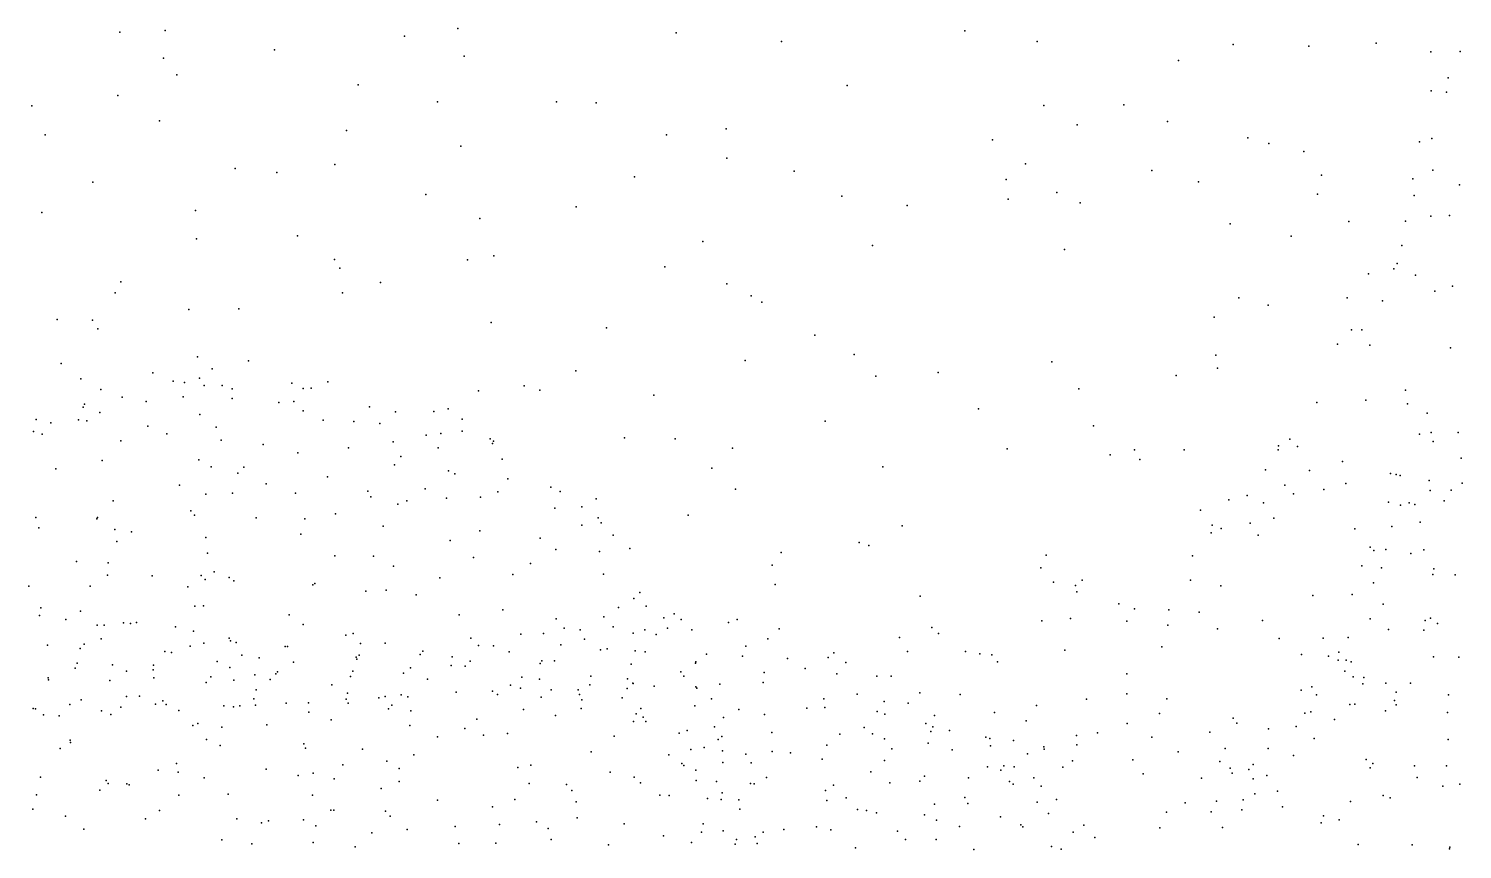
# Model space of a CAD drawing. Header units: metres. Extents: x -24.3 to 24.3, y -27.7 to 27.7.
# Drawn here: x 2.864 to 5.881, y 1.74 to 3.468 of the extents above; entities that cross this region are included whole.
import ezdxf

# ---------------------------------------------------------------- set-up
doc = ezdxf.new("R2010")
doc.units = ezdxf.units.M

msp = doc.modelspace()

# ---------------------------------------------------------------- linework, layer by layer
for p in [(3.0557, 3.4605, -26.6696), (3.1515, 3.4635, -7.0654), (3.6547, 3.4519, -5.689), (3.7675, 3.4676, 25.1946), (4.2269, 3.4586, -10.6556), (4.4483, 3.4409, -4.2345), (4.8345, 3.4627, -13.7506), (4.9863, 3.4404, 25.1142), (3.3811, 3.4229, -8.4855), (3.7809, 3.41, -2.8743), (5.3987, 3.4345, -26.2908), (5.5581, 3.4304, -13.0684), (5.6995, 3.4372, 25.0088), (5.8148, 3.4186, 19.5857), (5.8768, 3.4196, 21.1679), (3.1477, 3.4054, -7.4948), (5.2838, 3.4007, 25.0582), (3.176, 3.3705, -7.8744), (3.5578, 3.3493, -8.8779), (5.8512, 3.3639, 20.1065), (3.0515, 3.3272, -13.8419), (4.5863, 3.3478, -2.6478), (5.8153, 3.3364, -3.0795), (5.8476, 3.3337, 20.7211), (2.8709, 3.3052, 25.632), (3.7244, 3.3132, -9.2107), (3.9752, 3.3137, -9.8715), (4.0586, 3.3111, -2.8114), (5.0004, 3.3059, -3.6914), (5.169, 3.3073, -2.3719), (3.1393, 3.2732, 25.3845), (5.0709, 3.2653, -12.1982), (5.2605, 3.2724, -12.4834), (2.8987, 3.2439, -3.1894), (3.5332, 3.2534, -6.0419), (4.2065, 3.2441, 25.0925), (4.3318, 3.2566, -4.5145), (4.8923, 3.2333, -2.5419), (5.4296, 3.2378, -12.7749), (5.791, 3.2294, -2.0585), (5.8172, 3.2367, 20.5143), (3.7738, 3.2199, 25.1196), (5.4737, 3.2258, -13.3982), (5.5479, 3.2089, -3.3674), (3.2983, 3.1734, -8.2677), (3.5084, 3.1816, 25.1831), (4.3333, 3.1952, -26.7428), (4.4747, 3.1679, -2.7273), (4.9618, 3.1827, 25.0307), (5.2279, 3.1691, 24.9972), (5.8192, 3.17, 19.0451), (2.9994, 3.1446, 25.5383), (3.3863, 3.1646, -6.444), (4.1391, 3.1557, -13.9769), (4.921, 3.1498, -11.9306), (5.326, 3.1449, -2.3474), (5.5844, 3.1589, 24.9469), (5.7772, 3.1514, 19.3126), (5.8749, 3.1386, 18.3877), (3.7001, 3.1188, -2.9244), (4.5756, 3.115, -13.9376), (4.9256, 3.1083, -3.9265), (5.0276, 3.1225, -13.7792), (5.5762, 3.1193, -26.3203), (5.78, 3.1163, 20.3195), (2.892, 3.0805, -6.2462), (3.2154, 3.0847, -2.9184), (4.0164, 3.0926, -5.1288), (4.7131, 3.0954, 25.0424), (5.0769, 3.1008, -2.4925), (3.8136, 3.0678, -5.5678), (5.3924, 3.0568, -3.6225), (5.6422, 3.0618, -2.2031), (5.7614, 3.0624, 20.013), (5.8149, 3.0726, 18.6223), (5.8543, 3.0741, 21.3742), (3.2173, 3.0251, -7.9038), (3.4301, 3.0317, -2.9053), (4.2829, 3.0195, 25.0681), (5.5207, 3.0307, -13.0444), (3.8433, 2.9896, -14.1077), (4.6399, 3.0112, -4.2913), (5.0442, 3.0025, -26.6108), (5.7539, 3.0113, 20.8958), (3.5079, 2.9818, -6.2317), (3.5189, 2.9634, -8.7078), (3.7874, 2.9811, -9.2508), (4.2028, 2.9663, -10.4544), (5.737, 2.9617, 20.6275), (5.7439, 2.9732, -3.5228), (3.0579, 2.9347, 25.5477), (3.6045, 2.9331, 25.2161), (4.3336, 2.9303, -2.7768), (5.6836, 2.9512, 19.1331), (5.7823, 2.9483, 18.3088), (3.0459, 2.9115, -5.8499), (3.5242, 2.9111, -26.7933), (4.3845, 2.9049, -26.7958), (5.4108, 2.9009, -13.4409), (5.6385, 2.9012, 24.9113), (5.8233, 2.9148, 18.0918), (5.8604, 2.9257, -26.2514), (3.2008, 2.8766, -14.1999), (3.3065, 2.878, -6.8291), (4.4068, 2.8918, -11.0658), (5.4728, 2.8857, -2.3546), (5.7134, 2.8946, 20.185), (2.9243, 2.8552, -6.6149), (2.9983, 2.8541, -2.9037), (3.8376, 2.8493, -26.8217), (4.0799, 2.838, -9.9734), (5.3586, 2.8601, -3.847), (3.0097, 2.8354, -26.6582), (4.5188, 2.8222, 25.0531), (5.648, 2.8337, 19.5167), (5.6699, 2.8338, 19.873), (3.2191, 2.7766, -6.0639), (4.6013, 2.7814, -4.4868), (5.3627, 2.7802, -12.5649), (5.6186, 2.8037, 18.8161), (5.6865, 2.8016, 20.4082), (5.8563, 2.7953, 21.53), (2.9323, 2.7626, -5.4771), (3.2504, 2.7512, -11.7409), (3.3268, 2.7683, 25.439), (4.0158, 2.7469, -14.1826), (4.3719, 2.7689, -4.7905), (5.0174, 2.7663, 25.0509), (5.3658, 2.7527, -26.5441), (2.9737, 2.7301, 25.6954), (3.1254, 2.7432, -11.7115), (3.168, 2.7253, -11.5857), (3.192, 2.723, -7.6558), (3.2237, 2.7319, -11.8748), (3.2334, 2.7162, -2.8567), (3.271, 2.7165, -11.9678), (3.4181, 2.7212, -11.7089), (3.4934, 2.7243, -11.7986), (3.907, 2.7159, -9.4291), (4.6471, 2.7358, -26.7792), (4.778, 2.7434, 25.0254), (5.2787, 2.7377, -2.5102), (3.0158, 2.7077, -11.6784), (3.0611, 2.6917, -11.903), (3.1892, 2.6924, -11.3659), (3.2921, 2.6887, -11.426), (3.2926, 2.709, -11.5248), (3.4417, 2.71, -8.5262), (3.4583, 2.7105, -12.0032), (3.8106, 2.7052, 25.2009), (3.9398, 2.7065, -5.4599), (4.18, 2.6957, -5.0752), (5.0744, 2.709, -12.0466), (5.678, 2.6853, 17.7403), (5.7615, 2.7064, 21.3165), (2.9789, 2.6709, -11.5704), (2.9814, 2.6772, -11.8455), (3.014, 2.6596, -14.3375), (3.1117, 2.6824, -11.989), (3.2245, 2.6553, -12.1677), (3.3902, 2.6806, -12.1782), (3.4224, 2.683, -11.5277), (3.4417, 2.6632, -12.2763), (3.5812, 2.6714, -12.1073), (3.6364, 2.6611, -11.6295), (3.7167, 2.6614, -11.9682), (3.7469, 2.6671, -11.7928), (4.8627, 2.6673, -11.7207), (5.5749, 2.6802, 18.5203), (5.7656, 2.6775, 17.5404), (5.8071, 2.658, 17.2846), (2.8801, 2.6447, -11.598), (2.9104, 2.6375, -11.496), (2.9691, 2.6442, -11.993), (2.9863, 2.6422, -11.3922), (3.115, 2.6307, -12.1902), (3.2588, 2.6284, -12.2628), (3.4838, 2.6434, -11.3896), (3.5487, 2.6405, -12.2578), (3.603, 2.6361, -11.4705), (3.7765, 2.6452, -11.8888), (4.5403, 2.6414, -14.0025), (5.1048, 2.6311, -13.6861), (2.874, 2.6195, -11.9205), (2.8925, 2.6136, -6.8488), (3.0577, 2.5999, -11.2787), (3.1549, 2.6149, -11.2367), (3.269, 2.6012, -11.2156), (3.6312, 2.5978, -12.3018), (3.7005, 2.6115, -11.4723), (3.7317, 2.6151, -12.1122), (3.776, 2.6201, -2.8398), (3.8354, 2.6043, -11.6829), (3.8423, 2.599, -11.7955), (4.1177, 2.6063, -2.8435), (4.2247, 2.604, -10.3606), (5.5184, 2.6035, 19.2874), (5.7907, 2.6142, 21.5212), (5.8156, 2.6172, 21.6899), (5.8198, 2.5985, 21.3133), (5.8723, 2.6173, 16.6521), (3.3575, 2.5924, -6.0833), (3.4307, 2.5745, -12.4273), (3.5374, 2.5851, -11.2705), (3.6471, 2.567, -11.3021), (3.7255, 2.5853, -12.2248), (3.8403, 2.5942, -11.9923), (4.3451, 2.5841, -10.7806), (4.9234, 2.5833, -4.3913), (5.14, 2.5701, -26.682), (5.1915, 2.5806, 24.9658), (5.2956, 2.5811, -13.447), (5.4933, 2.581, 17.8564), (5.4945, 2.5892, 19.0133), (5.5343, 2.5881, 19.673), (2.9215, 2.5412, -2.8301), (3.0191, 2.5584, -12.2778), (3.222, 2.5596, -6.6529), (3.2478, 2.545, -5.6953), (3.3169, 2.5447, -12.4327), (3.6338, 2.5493, -12.431), (3.7477, 2.5365, -11.3922), (3.8607, 2.5612, -12.0869), (4.3016, 2.5423, 25.1153), (4.6616, 2.5451, 25.0641), (5.2022, 2.5607, -4.2121), (5.4666, 2.5386, 18.1553), (5.5592, 2.5376, 17.3774), (5.6291, 2.5563, -4.0521), (5.8785, 2.5635, 21.1055), (3.1814, 2.5068, -12.4387), (3.304, 2.5317, -11.1525), (3.3641, 2.5093, -6.4101), (3.4927, 2.5241, -11.195), (3.7607, 2.5307, -12.3716), (3.8722, 2.5197, -12.2187), (5.5079, 2.5063, 19.944), (5.6359, 2.51, 21.1645), (5.7297, 2.5308, 21.4744), (5.7419, 2.5288, 16.4055), (5.7506, 2.5266, 21.5993), (5.8112, 2.5164, 21.1952), (5.8811, 2.511, 18.1787), (3.2372, 2.4875, -11.0886), (3.2933, 2.4897, -8.2105), (3.4258, 2.4895, -2.8151), (3.5776, 2.494, -12.536), (3.5841, 2.4817, 25.3749), (3.6983, 2.4985, -14.3584), (3.7432, 2.4792, -11.3035), (3.8152, 2.4811, -12.4579), (3.8513, 2.4922, -11.4706), (3.963, 2.5021, -12.0701), (3.9823, 2.4935, -11.9663), (4.0586, 2.4776, -9.7489), (4.3513, 2.4984, -2.8093), (5.39, 2.4756, 24.8991), (5.4284, 2.4847, 18.7904), (5.526, 2.4886, 20.4223), (5.59, 2.4975, 16.6625), (5.8134, 2.4952, 18.3028), (5.8577, 2.4959, 18.8039), (3.0419, 2.4737, -12.4218), (3.2056, 2.4522, -14.4396), (3.5101, 2.4464, -11.1277), (3.6413, 2.4664, -26.8233), (3.6601, 2.4737, -11.2191), (3.9714, 2.4582, -11.6025), (4.0284, 2.4608, 25.1861), (5.3301, 2.4541, -12.6273), (5.4626, 2.4693, 17.0809), (5.7254, 2.4706, 21.4547), (5.7509, 2.4642, 21.3263), (5.7689, 2.4695, 18.4914), (5.7813, 2.4659, 18.6136), (5.8428, 2.4734, 21.9104), (2.8793, 2.4384, 25.8896), (2.8858, 2.4165, -12.3661), (3.0073, 2.4357, -11.1585), (3.0089, 2.4381, -5.259), (3.2129, 2.4432, -12.5607), (3.3428, 2.4378, -11.0649), (3.4451, 2.4358, -12.6629), (3.6104, 2.4201, -11.1441), (4.0279, 2.4225, -12.3037), (4.0623, 2.4374, -11.938), (4.069, 2.4272, -11.81), (4.2521, 2.443, -14.1753), (4.7025, 2.4209, -11.5086), (5.3547, 2.4224, 17.9153), (5.3733, 2.4156, 18.5816), (5.4349, 2.4268, 16.4953), (5.4841, 2.4369, 20.176), (5.6549, 2.4144, 16.1378), (5.7328, 2.4193, 21.7428), (5.7922, 2.4289, -26.4596), (3.0457, 2.4135, -12.5125), (3.0498, 2.3877, -26.6659), (3.0807, 2.4084, -11.0912), (3.2369, 2.396, -10.9931), (3.4367, 2.4033, -5.901), (3.7512, 2.3898, -12.6092), (3.8135, 2.4102, 25.2925), (3.9404, 2.3947, -2.8039), (4.0939, 2.401, -12.2099), (4.6117, 2.3855, -26.8629), (5.3528, 2.4064, 18.2911), (5.4518, 2.4009, -2.4842), (3.2402, 2.3635, -12.6756), (3.5083, 2.3575, -11.044), (3.5897, 2.3567, -12.7069), (3.8002, 2.3539, -11.2098), (3.9732, 2.3714, -12.4467), (4.0656, 2.3671, -11.5849), (4.1292, 2.3729, -12.1093), (4.4477, 2.3648, 25.1146), (4.6318, 2.3795, -4.7552), (5.0051, 2.3591, -2.656), (5.3131, 2.358, 16.3218), (5.6869, 2.3758, 21.5741), (5.6947, 2.3687, 18.4909), (5.7204, 2.3713, -4.2672), (5.7725, 2.3625, 18.7803), (5.8001, 2.3702, 15.851), (2.9649, 2.3456, -12.5204), (3.0314, 2.343, -6.989), (3.2544, 2.3241, -2.7908), (3.6316, 2.3357, -6.1976), (3.9204, 2.3413, -11.3371), (4.4285, 2.3382, -4.982), (4.9943, 2.3326, -11.9702), (5.6693, 2.3369, 18.3591), (5.7112, 2.3322, 18.6506), (5.8209, 2.3306, 21.9687), (2.8641, 2.2938, -11.1119), (2.9938, 2.2938, -11.037), (3.0297, 2.3169, -12.6114), (3.1238, 2.3153, -10.9813), (3.2274, 2.3164, -7.9692), (3.2353, 2.3079, -6.8434), (3.2858, 2.3119, -7.0535), (3.2959, 2.3051, -10.9321), (3.4623, 2.2965, -12.7837), (3.4664, 2.2996, -6.4148), (3.7294, 2.3112, -12.7061), (3.8833, 2.3184, -12.6175), (4.0741, 2.3191, -12.4126), (4.435, 2.2972, -2.7958), (5.0211, 2.302, 17.16), (5.0673, 2.2952, 16.402), (5.081, 2.3065, 16.6654), (5.3088, 2.3068, -26.7002), (5.3731, 2.2943, 19.5803), (5.6943, 2.3011, 18.1917), (5.8189, 2.3183, 18.9752), (5.866, 2.318, 20.9942), (3.1987, 2.2923, -12.7337), (3.5737, 2.2834, -11.0022), (3.6164, 2.2852, -12.7776), (3.6793, 2.2757, -11.0533), (4.1376, 2.2677, -12.3518), (4.1499, 2.2807, -11.6417), (4.74, 2.2729, -2.7325), (5.0697, 2.2817, 17.4777), (5.5663, 2.2742, 24.8527), (5.6491, 2.276, 21.6323), (2.8899, 2.248, -14.0571), (2.9733, 2.241, -13.9827), (3.2138, 2.252, -7.4632), (3.2321, 2.2524, -5.4102), (3.4123, 2.2334, -6.676), (3.7699, 2.2338, -11.0784), (3.8619, 2.244, -5.8155), (4.1053, 2.2491, -2.7817), (4.1639, 2.2516, -13.3941), (4.2222, 2.2354, -11.851), (5.1582, 2.2568, -13.4753), (5.1909, 2.2459, 18.3336), (5.2632, 2.2439, 16.0973), (5.3275, 2.2393, 19.3021), (5.7144, 2.2557, 21.8686), (2.8867, 2.2318, -14.624), (2.9426, 2.2237, -13.7945), (3.008, 2.2121, -12.699), (3.0228, 2.2118, -5.1874), (3.0637, 2.2165, -10.932), (3.0787, 2.2152, -14.0254), (3.091, 2.2175, -13.8744), (3.1734, 2.2085, -13.9352), (3.4415, 2.2132, -10.9095), (3.9743, 2.2253, -11.2995), (3.9913, 2.2054, -13.3538), (4.0748, 2.2292, -12.5218), (4.0939, 2.2081, -13.5999), (4.2006, 2.2269, -11.7368), (4.2085, 2.2054, -12.207), (4.237, 2.2238, -11.9838), (4.3365, 2.2176, -13.5578), (4.3549, 2.2235, -13.3841), (4.4433, 2.2039, -13.5126), (4.7644, 2.2069, 17.1473), (4.996, 2.2212, 25.0861), (5.0563, 2.2259, 17.752), (5.1751, 2.2203, 18.6053), (5.2613, 2.2115, 19.0594), (5.3662, 2.2039, 20.3009), (5.4608, 2.2214, -4.4419), (5.6873, 2.2249, 18.0777), (5.7259, 2.2027, 18.9368), (5.8032, 2.2219, 21.0628), (5.8143, 2.2262, -2.304), (5.8286, 2.2152, 21.9998), (3.0169, 2.1829, -13.5512), (3.2109, 2.1988, -12.8315), (3.2328, 2.174, -13.6174), (3.286, 2.1845, -13.7493), (3.2887, 2.1786, -13.9069), (3.3006, 2.175, -12.8709), (3.5312, 2.1907, -5.7669), (3.5468, 2.1939, 25.4969), (3.5624, 2.1733, -6.0229), (3.6144, 2.1742, -14.4878), (3.7949, 2.1847, -13.5509), (3.8997, 2.1928, -13.4319), (3.9478, 2.194, -13.623), (4.0247, 2.2022, -12.6346), (4.0338, 2.1821, -13.7059), (4.1364, 2.195, -13.2463), (4.1609, 2.2021, -11.5378), (4.1848, 2.192, -13.7042), (4.2595, 2.2022, -13.2788), (4.4195, 2.1833, -13.7457), (4.6967, 2.1858, 16.9077), (4.779, 2.1945, 16.4278), (5.4959, 2.1839, 21.1628), (5.5881, 2.1842, 18.4059), (5.6412, 2.1856, 18.6737), (5.7998, 2.2015, 17.9318), (2.9034, 2.1698, -12.6597), (2.9725, 2.1627, -13.4406), (2.9812, 2.1719, -14.2215), (3.1503, 2.156, -14.1405), (3.1645, 2.1545, -13.4982), (3.2042, 2.1674, -14.052), (3.3125, 2.1488, -13.5453), (3.349, 2.1427, 25.634), (3.404, 2.1668, -13.6943), (3.409, 2.1667, -13.8047), (3.5536, 2.1441, -10.9051), (3.5596, 2.1485, -12.9059), (3.6878, 2.15, -13.5469), (3.6939, 2.1568, -13.664), (3.7556, 2.1451, -13.7844), (3.8104, 2.1691, -13.6773), (3.8425, 2.1684, -11.1133), (3.8756, 2.1559, -12.8022), (3.9841, 2.1706, -12.7234), (4.0673, 2.1596, -13.8233), (4.0818, 2.1621, -11.4035), (4.1407, 2.158, -12.4866), (4.1616, 2.1557, -13.1473), (4.2904, 2.1508, -11.9179), (4.366, 2.1462, -13.1754), (4.3735, 2.1674, -10.8503), (4.5466, 2.144, -13.5636), (4.5588, 2.1534, -13.4548), (4.7133, 2.156, 17.3534), (4.8356, 2.1561, -26.8707), (4.8659, 2.1512, 16.2048), (4.8907, 2.1496, 17.5984), (5.0444, 2.1589, 18.0981), (5.249, 2.1663, -12.5707), (5.5429, 2.15, 21.3872), (5.5993, 2.1467, 18.203), (5.621, 2.1548, 21.5642), (5.8201, 2.1449, 19.2228), (5.8735, 2.1445, 17.8165), (2.9619, 2.1215, -10.9109), (2.9658, 2.1317, -12.7455), (3.0404, 2.1282, -14.2891), (3.0697, 2.1149, -2.6659), (3.1258, 2.118, -13.351), (3.1271, 2.1275, -12.8746), (3.2611, 2.1354, -13.4611), (3.2875, 2.1227, -8.2519), (3.3879, 2.1133, -13.4255), (3.4211, 2.1337, -13.5314), (3.546, 2.1149, -13.5094), (3.5544, 2.14, -13.6241), (3.6678, 2.1218, -13.4438), (3.753, 2.1267, -11.0272), (3.7829, 2.1255, -13.9005), (3.7932, 2.1358, -13.3216), (3.9402, 2.131, -14.3995), (3.9438, 2.1369, -13.2301), (3.971, 2.1366, -13.904), (4.1318, 2.1294, -13.9396), (4.2362, 2.1135, -12.2705), (4.2674, 2.132, -12.1255), (4.2682, 2.1346, -26.8929), (4.4117, 2.1119, 17.0601), (4.4611, 2.1414, -13.2139), (4.4979, 2.1202, 16.8003), (4.5837, 2.1334, -13.2877), (4.9032, 2.1349, -13.7269), (5.6195, 2.1382, -2.4455), (5.6339, 2.115, 15.5813), (5.6368, 2.1384, 18.8057), (5.647, 2.1345, 21.3867), (2.905, 2.1006, 17.4509), (2.9056, 2.0969, -14.4098), (3.0347, 2.0953, -13.2833), (3.1274, 2.1008, -10.8487), (3.2376, 2.0913, -14.241), (3.2473, 2.1029, -12.9249), (3.2959, 2.0958, -10.8469), (3.3399, 2.1069, -14.1139), (3.3721, 2.0975, -12.936), (3.3841, 2.109, -26.7475), (3.5022, 2.0862, -13.9936), (3.5413, 2.104, -13.879), (3.6531, 2.1104, -13.9223), (3.7033, 2.0981, -14.0071), (3.8783, 2.0856, 25.3674), (3.9018, 2.1022, -14.0214), (3.9392, 2.098, -2.7528), (4.0453, 2.0864, -12.7704), (4.0471, 2.1044, -13.1007), (4.1245, 2.0985, -5.4655), (4.1353, 2.0893, -12.5811), (4.1362, 2.0889, -13.0161), (4.1801, 2.0835, 17.111), (4.2429, 2.1043, -11.6192), (4.2683, 2.0821, -13.0218), (4.3189, 2.0877, -12.0092), (4.4099, 2.0908, -13.9243), (4.5649, 2.1096, -13.7282), (4.6491, 2.1044, -13.4159), (4.6792, 2.1043, 25.1112), (5.1749, 2.109, -2.6122), (5.6513, 2.1028, 18.0112), (5.6715, 2.088, 18.9927), (5.674, 2.1015, 21.8198), (5.72, 2.0897, -26.6505), (5.7718, 2.0893, 21.1101), (2.9747, 2.0544, -13.1756), (3.0702, 2.0613, -26.5958), (3.0972, 2.0626, 17.2523), (3.1461, 2.0523, 17.6822), (3.3381, 2.0566, -14.2448), (3.3428, 2.0755, -13.2778), (3.532, 2.0558, -13.061), (3.535, 2.0689, -13.3014), (3.6009, 2.0586, -13.1554), (3.6143, 2.0617, -10.9132), (3.648, 2.065, -13.0167), (3.6619, 2.0608, -14.1445), (3.7634, 2.0706, -13.0233), (3.8402, 2.0729, -14.1074), (3.851, 2.0656, 16.663), (3.8993, 2.079, -12.9608), (3.9428, 2.0604, -11.1871), (3.9637, 2.0756, -13.0365), (4.0208, 2.0755, 16.939), (4.023, 2.0656, -14.1389), (4.0284, 2.0545, -11.28), (4.113, 2.0589, -11.3848), (4.1234, 2.0781, -12.8831), (4.2702, 2.079, 16.648), (4.3011, 2.0566, -14.0351), (4.5373, 2.0565, 17.6666), (4.6076, 2.0665, -4.9736), (4.7398, 2.0692, -11.681), (4.8242, 2.0655, 17.9608), (5.0899, 2.056, 19.0722), (5.1753, 2.067, 19.3434), (5.2593, 2.0567, 19.8168), (5.5418, 2.0749, 18.4202), (5.5646, 2.0816, 18.5514), (5.5743, 2.0654, 18.6996), (5.7387, 2.0535, 17.8696), (5.7421, 2.0705, 21.9145), (5.8518, 2.0648, 20.9957), (2.8739, 2.0362, -12.9389), (2.8787, 2.0355, -13.1162), (2.8954, 2.0227, 25.9761), (2.9508, 2.0446, -12.8398), (3.0174, 2.0316, -13.0694), (3.0367, 2.0238, -10.8216), (3.0583, 2.0391, -14.4201), (3.1309, 2.0454, -13.1753), (3.1532, 2.0448, -14.3611), (3.18, 2.032, -13.0048), (3.2749, 2.0422, 17.378), (3.2954, 2.0401, -13.0135), (3.3083, 2.0421, -13.1417), (3.3415, 2.043, 17.0933), (3.4063, 2.0478, -13.02), (3.4531, 2.0482, -13.1489), (3.4539, 2.0283, -14.2308), (3.5367, 2.0477, -6.5169), (3.6214, 2.0358, -14.2791), (3.6284, 2.043, 16.7125), (3.6682, 2.0311, -8.9509), (3.9056, 2.0343, -14.3409), (3.973, 2.0216, -14.4369), (4.027, 2.0366, -14.3168), (4.1425, 2.0248, 16.3754), (4.1526, 2.0364, -14.2002), (4.2661, 2.0422, 17.418), (4.3585, 2.0345, -11.9176), (4.4126, 2.0236, -12.9956), (4.5019, 2.0368, -13.9805), (4.5396, 2.0387, -13.0826), (4.6494, 2.0299, -13.821), (4.6642, 2.0512, -13.9842), (4.6658, 2.0245, -13.1653), (4.7146, 2.0472, -13.5966), (4.8964, 2.0277, 18.2686), (4.985, 2.0424, -4.7508), (5.2439, 2.0259, 24.9619), (5.5498, 2.0267, 18.1291), (5.5623, 2.0294, 24.8266), (5.6444, 2.0448, 21.5695), (5.6547, 2.0455, 21.4999), (5.7192, 2.0316, 21.2499), (5.7422, 2.0441, 19.2134), (5.8496, 2.0278, 22.0126), (2.928, 2.021, 17.0338), (3.2093, 2.0006, -7.8096), (3.22, 2.0049, -5.315), (3.2705, 1.9971, 16.769), (3.3654, 2.0019, -6.8367), (3.5009, 2.0128, 17.2758), (3.6659, 2.0003, 17.7169), (3.782, 1.9939, -14.4873), (3.8075, 2.0142, 17.3716), (4.137, 2.0091, -14.3414), (4.1572, 2.0184, -12.6551), (4.1632, 2.0087, -12.8199), (4.3072, 1.9977, 17.7002), (4.326, 2.0172, -14.1275), (4.6222, 1.9966, 18.0817), (4.7523, 2.0046, -13.745), (4.7667, 1.9976, -2.7345), (4.77, 2.0213, -13.5159), (4.9632, 2.01, 18.6654), (5.1759, 2.0044, -12.9359), (5.3989, 2.0162, 21.0253), (5.4064, 2.0054, -2.5449), (5.4734, 1.9937, 18.5178), (5.5315, 1.9981, 18.9442), (5.6123, 2.0132, 19.0827), (2.9516, 1.9698, -10.8035), (2.9518, 1.965, 17.8594), (3.2385, 1.9713, -10.7912), (3.4431, 1.9617, -14.4015), (3.7244, 1.9766, -10.9523), (3.8215, 1.98, 16.4151), (3.8714, 1.9839, -14.5486), (4.0962, 1.9781, -14.4631), (4.2333, 1.9841, -14.2736), (4.2496, 1.9898, -12.9038), (4.3154, 1.9707, -14.2903), (4.3227, 1.9772, -21.6474), (4.4282, 1.986, -14.1562), (4.571, 1.9826, 16.128), (4.6396, 1.9829, -13.0624), (4.665, 1.9727, -13.9358), (4.7567, 1.9631, 15.9541), (4.7629, 1.9879, -13.1961), (4.8017, 1.9898, -13.6542), (4.8783, 1.9762, 19.4341), (4.8866, 1.9733, 19.2773), (4.9368, 1.9687, 19.5641), (5.0695, 1.9797, 19.2979), (5.1131, 1.9851, 19.4478), (5.2277, 1.9758, 20.0217), (5.3498, 1.9868, 15.6787), (5.5693, 1.9729, 18.0199), (5.8512, 1.9712, 19.4967), (2.9303, 1.9522, -14.5639), (3.2674, 1.9587, -14.4358), (3.4469, 1.9525, -2.7014), (3.5668, 1.9506, -14.4933), (3.6747, 1.9391, -6.0579), (4.0478, 1.9452, -11.2634), (4.2114, 1.9389, 25.2732), (4.2574, 1.9499, -11.5282), (4.2856, 1.9542, -12.3545), (4.3245, 1.9469, 16.1175), (4.373, 1.9405, -11.7744), (4.4285, 1.9461, -21.0331), (4.4673, 1.9427, -2.7436), (4.5438, 1.9589, -14.0878), (4.6802, 1.9515, 18.3877), (4.8076, 1.9493, -13.8142), (4.8882, 1.9576, -13.3263), (4.9662, 1.9407, 25.1142), (5.0001, 1.9553, -12.2215), (5.0011, 1.9505, 19.2009), (5.0697, 1.96, 19.5622), (5.283, 1.9452, 19.3022), (5.3817, 1.9518, 19.1691), (5.4727, 1.9523, 19.0646), (5.5256, 1.9371, 19.2759), (3.1367, 1.9067, 25.8366), (3.1749, 1.9208, -2.6529), (3.1786, 1.9024, 16.5346), (3.3641, 1.9083, -10.7879), (3.5252, 1.918, -10.8306), (3.6177, 1.9252, 16.3601), (3.6439, 1.9102, -10.8753), (3.8932, 1.9118, 16.1707), (3.9211, 1.9171, -11.1131), (4.0877, 1.9025, -14.6116), (4.2387, 1.9202, -2.7382), (4.2426, 1.9162, 18.0035), (4.2681, 1.9062, -12.7003), (4.3251, 1.9226, -14.3954), (4.3846, 1.9219, -12.8728), (4.5338, 1.9294, -12.9246), (4.6362, 1.9029, 19.4182), (4.6651, 1.9271, -21.6788), (4.8817, 1.9132, -13.205), (4.9099, 1.9062, -13.761), (4.9165, 1.9154, -13.6394), (4.9377, 1.9134, -13.4531), (5.0403, 1.9128, 19.6841), (5.0606, 1.926, 15.6664), (5.1877, 1.9281, 19.1022), (5.3708, 1.925, 19.4512), (5.3922, 1.9104, 18.6747), (5.4319, 1.9079, 18.3288), (5.4409, 1.9182, 21.3767), (5.6789, 1.9288, 21.6897), (5.6871, 1.9114, 21.4781), (5.693, 1.9204, 19.4003), (5.7804, 1.9157, 17.7322), (5.8478, 1.9159, 21.088), (2.8891, 1.8915, -10.7419), (3.0275, 1.8849, -14.6118), (3.0315, 1.8781, -7.2537), (3.0708, 1.878, -5.1532), (3.0753, 1.8759, -10.759), (3.2337, 1.8903, -7.3186), (3.4315, 1.8955, -8.5866), (3.4628, 1.9005, -14.5734), (3.5068, 1.8884, -6.5433), (3.6437, 1.8828, -6.3852), (3.9176, 1.8783, 17.928), (3.996, 1.8764, -21.5702), (4.1384, 1.8918, -9.9902), (4.1519, 1.8801, -11.3564), (4.269, 1.8847, -12.5987), (4.3116, 1.8826, -11.6075), (4.3828, 1.8783, -11.934), (4.3909, 1.8779, -12.0418), (4.4165, 1.8913, 18.2868), (4.5581, 1.8752, 15.9095), (4.6765, 1.8798, -14.0461), (4.7398, 1.883, -12.998), (4.7494, 1.8941, -13.9521), (4.8422, 1.8904, 19.1348), (4.9282, 1.8829, 19.7319), (4.9361, 1.877, 19.0597), (4.9795, 1.8906, -13.3538), (4.9949, 1.8731, -13.4999), (5.2093, 1.899, 19.6352), (5.3321, 1.8894, 18.9161), (5.3964, 1.9002, 18.528), (5.4406, 1.8884, 18.2063), (5.4699, 1.8951, 18.0835), (5.7863, 1.8908, 21.2134), (5.8399, 1.8727, 19.5714), (5.8756, 1.877, 21.9785), (2.8804, 1.8544, -14.8268), (3.0135, 1.8641, 18.106), (3.1804, 1.8541, -10.739), (3.2841, 1.8558, 18.0041), (3.4616, 1.8539, 25.6615), (3.606, 1.8682, -14.661), (3.7244, 1.8432, -14.7272), (3.8869, 1.8446, -11.0498), (4.0068, 1.864, 25.3829), (4.1923, 1.8536, -14.6403), (4.2122, 1.8532, -11.4578), (4.2926, 1.8469, -12.4546), (4.3211, 1.8449, -12.7714), (4.3235, 1.8585, -12.332), (4.3583, 1.844, -11.8093), (4.5408, 1.8639, 25.158), (4.5435, 1.8425, -12.8481), (4.5843, 1.8485, -26.9307), (4.8341, 1.8492, -13.9212), (5.0273, 1.845, -13.517), (5.3636, 1.8415, 18.4186), (5.4199, 1.8437, 19.6349), (5.4447, 1.8566, -4.7745), (5.4921, 1.8626, 19.5397), (5.6458, 1.8407, -2.4515), (5.7145, 1.8531, 19.5598), (5.7293, 1.8482, 21.35), (2.8732, 1.8242, 16.6838), (3.1391, 1.8215, -14.6432), (3.4998, 1.822, -10.7963), (3.5066, 1.8226, 16.1092), (3.6153, 1.82, -5.8633), (3.8405, 1.8294, -14.7691), (4.0162, 1.8398, -21.034), (4.3607, 1.8243, -12.2402), (4.6085, 1.8237, 19.5846), (4.6273, 1.8219, -14.1734), (4.6482, 1.8166, -12.8618), (4.7495, 1.8121, 15.7162), (4.7701, 1.8347, 19.7209), (4.8406, 1.8366, -21.1122), (4.9863, 1.839, 18.9451), (5.0103, 1.8151, -13.7302), (5.2583, 1.8184, 18.7195), (5.2979, 1.8376, 19.6918), (5.3524, 1.8191, 21.1843), (5.4171, 1.8227, 24.878), (5.5028, 1.8294, 17.9203), (2.9418, 1.8094, -14.6819), (2.9802, 1.7823, -10.5506), (3.11, 1.8038, -10.6361), (3.302, 1.8041, -5.3465), (3.354, 1.7957, -10.7526), (3.3685, 1.7998, -14.6795), (3.4428, 1.8019, -5.5278), (3.4684, 1.789, 18.1052), (3.6246, 1.8099, -2.7078), (3.6604, 1.7816, -10.8375), (3.7615, 1.7881, 25.5101), (3.8552, 1.7922, 18.125), (3.933, 1.7978, 15.9076), (3.957, 1.7838, -11.1065), (4.0186, 1.8061, -11.1826), (4.117, 1.7932, -14.7238), (4.2834, 1.7935, -12.5491), (4.4534, 1.7815, -12.7612), (4.522, 1.7875, -14.361), (4.552, 1.7811, 19.2896), (4.7747, 1.8015, -14.0435), (4.8229, 1.7882, 18.9808), (4.9095, 1.8083, -4.9621), (4.9518, 1.7915, 19.5068), (4.9563, 1.7874, 19.8436), (5.0848, 1.7904, -2.6192), (5.2444, 1.7854, 18.563), (5.3766, 1.7859, 18.143), (5.5843, 1.7959, 19.6465), (5.5891, 1.8101, 17.7967), (5.6218, 1.8019, 24.7935), (3.2703, 1.7599, -14.6809), (3.3339, 1.7516, -6.9935), (3.4627, 1.7541, -14.7452), (3.5861, 1.7748, -14.7578), (3.769, 1.7519, -14.8243), (3.8473, 1.7528, -10.9845), (3.9635, 1.7607, -5.8409), (4.2001, 1.7679, 18.2364), (4.2593, 1.7543, -10.977), (4.28, 1.7758, -14.6673), (4.3253, 1.7789, -11.6491), (4.3511, 1.7507, -12.3595), (4.3537, 1.7607, -11.8747), (4.393, 1.7658, -12.0825), (4.397, 1.7523, -14.5621), (4.4096, 1.7762, -5.3646), (4.6923, 1.7781, -2.7308), (4.7091, 1.7605, -14.164), (4.7736, 1.7602, -12.0903), (5.062, 1.7761, -13.1767), (5.1075, 1.765, 25.0462), (5.6618, 1.7502, 17.6903), (3.5509, 1.7448, -6.7915), (4.0841, 1.749, 15.7542), (4.6039, 1.7432, 19.701), (4.8529, 1.7398, -12.8889), (5.0169, 1.7461, -13.0627), (5.0371, 1.74, -13.8019), (5.7756, 1.7495, 21.5616), (5.8538, 1.7408, 17.5951), (5.8545, 1.7446, 19.7198)]:
    msp.add_point(p)

doc.saveas('drawing.dxf')
